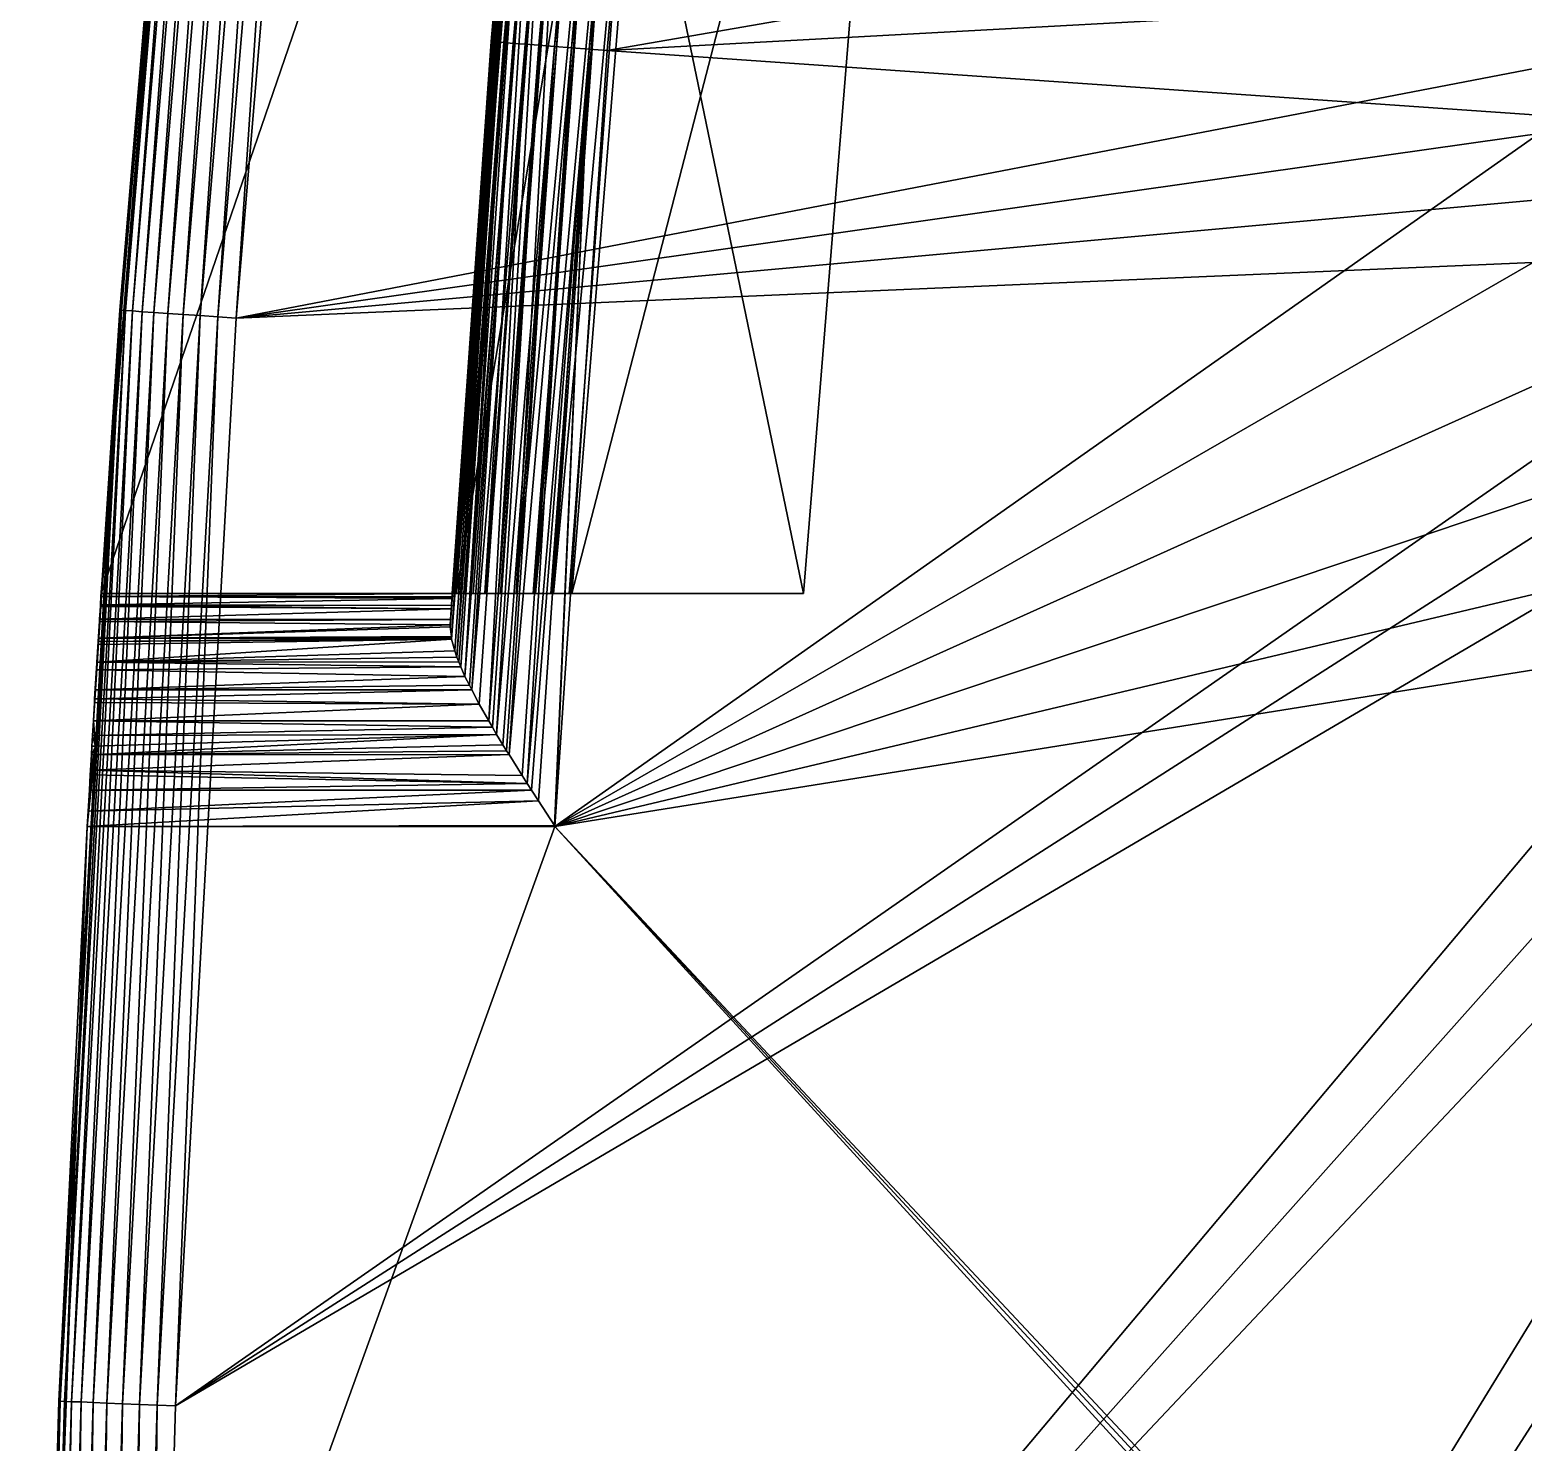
# Model space of a CAD drawing. Header units: millimetres. Extents: x 19.3 to 105.6, y 153.8 to 217.3.
# Drawn here: x 19.31 to 29.48, y 196.43 to 206.05 of the extents above; entities that cross this region are included whole.
import ezdxf

# ---------------------------------------------------------------- set-up
doc = ezdxf.new("R2010")
doc.units = ezdxf.units.MM
doc.layers.get('0').update_dxf_attribs({"color": 132, "linetype": 'CONTINUOUS'})

msp = doc.modelspace()

# ---------------------------------------------------------------- linework, layer by layer
at = {"invisible_edges": 16}
for points in [[(20.546, 211.562, 20.638), (19.784, 202.035, 18.176), (19.783, 202.02, 18.212)], [(20.546, 211.562, 20.638), (19.783, 202.02, 18.212), (19.923, 204.142, 20.638)], [(19.79, 202.122, 17.981), (19.784, 202.035, 18.176), (20.546, 211.562, 20.638)], [(19.794, 202.191, 17.708), (19.79, 202.133, 17.947), (20.546, 211.562, 20.638)], [(20.546, 211.562, 20.638), (19.79, 202.133, 17.947), (19.79, 202.132, 17.949)], [(20.546, 211.562, 20.638), (19.79, 202.132, 17.949), (19.79, 202.122, 17.981)], [(20.546, 211.562, 20.638), (19.795, 202.211, 17.456), (19.794, 202.191, 17.704)], [(20.546, 211.562, 20.638), (19.794, 202.191, 17.704), (19.794, 202.191, 17.708)], [(20.546, 211.562, 20.638), (20.546, 211.562, 2.375), (19.795, 202.211, 2.375)], [(19.795, 202.211, 2.375), (19.795, 202.211, 17.456), (20.546, 211.562, 20.638)], [(22.921, 211.317, 2.375), (19.795, 202.211, 2.375), (20.546, 211.562, 2.375)], [(19.933, 204.141, 20.762), (20.546, 211.562, 20.638), (19.923, 204.142, 20.638)], [(19.933, 204.141, 20.762), (20.556, 211.561, 20.762), (20.546, 211.562, 20.638)], [(19.962, 204.139, 20.883), (20.556, 211.561, 20.762), (19.933, 204.141, 20.762)], [(19.962, 204.139, 20.883), (20.585, 211.558, 20.883), (20.556, 211.561, 20.762)], [(20.009, 204.136, 20.998), (20.585, 211.558, 20.883), (19.962, 204.139, 20.883)], [(20.009, 204.136, 20.998), (20.632, 211.553, 20.998), (20.585, 211.558, 20.883)], [(20.074, 204.131, 21.104), (20.632, 211.553, 20.998), (20.009, 204.136, 20.998)], [(20.074, 204.131, 21.104), (20.697, 211.547, 21.104), (20.632, 211.553, 20.998)], [(20.155, 204.126, 21.199), (20.697, 211.547, 21.104), (20.074, 204.131, 21.104)], [(20.155, 204.126, 21.199), (20.777, 211.539, 21.199), (20.697, 211.547, 21.104)], [(20.25, 204.119, 21.28), (20.777, 211.539, 21.199), (20.155, 204.126, 21.199)], [(20.25, 204.119, 21.28), (20.872, 211.53, 21.28), (20.777, 211.539, 21.199)], [(20.355, 204.112, 21.345), (20.872, 211.53, 21.28), (20.25, 204.119, 21.28)], [(20.355, 204.112, 21.345), (20.977, 211.519, 21.345), (20.872, 211.53, 21.28)], [(20.47, 204.104, 21.392), (20.977, 211.519, 21.345), (20.355, 204.112, 21.345)], [(20.47, 204.104, 21.392), (21.092, 211.508, 21.392), (20.977, 211.519, 21.345)], [(20.591, 204.095, 21.421), (21.092, 211.508, 21.392), (20.47, 204.104, 21.392)], [(20.591, 204.095, 21.421), (21.212, 211.496, 21.421), (21.092, 211.508, 21.392)], [(20.715, 204.087, 21.431), (21.212, 211.496, 21.421), (20.591, 204.095, 21.421)], [(20.715, 204.087, 21.431), (21.336, 211.484, 21.431), (21.212, 211.496, 21.421)], [(20.715, 204.087, 21.431), (31.342, 206.131, 21.431), (21.336, 211.484, 21.431)], [(22.213, 202.211, 2.375), (19.795, 202.211, 2.375), (22.921, 211.317, 2.375)], [(22.452, 205.971, 18.25), (22.187, 202.21, 17.504), (22.922, 211.329, 18.25)], [(22.922, 211.329, 18.25), (22.187, 202.21, 17.504), (22.187, 202.211, 17.456)], [(22.614, 207.966, 5.556), (22.922, 211.329, 18.25), (22.187, 202.211, 17.456)], [(22.921, 211.317, 2.375), (22.946, 211.315, 2.375), (22.213, 202.211, 2.375)], [(22.213, 202.211, 2.375), (22.946, 211.315, 2.375), (22.213, 202.211, 0.787)], [(22.213, 202.211, 0.787), (22.946, 211.315, 2.375), (22.946, 211.315, 0.787)], [(22.946, 211.315, 0.787), (23.73, 211.238), (22.213, 202.211, 0.787)], [(22.452, 205.971, 18.25), (22.922, 211.329, 18.25), (22.932, 211.328, 18.374)], [(22.452, 205.971, 18.25), (22.932, 211.328, 18.374), (22.462, 205.97, 18.374)], [(22.462, 205.97, 18.374), (22.932, 211.328, 18.374), (22.961, 211.325, 18.495)], [(22.462, 205.97, 18.374), (22.961, 211.325, 18.495), (22.491, 205.968, 18.495)], [(22.491, 205.968, 18.495), (22.961, 211.325, 18.495), (23.008, 211.32, 18.61)], [(22.491, 205.968, 18.495), (23.008, 211.32, 18.61), (22.538, 205.964, 18.61)], [(22.538, 205.964, 18.61), (23.008, 211.32, 18.61), (23.073, 211.314, 18.716)], [(22.538, 205.964, 18.61), (23.073, 211.314, 18.716), (22.603, 205.959, 18.716)], [(22.603, 205.959, 18.716), (23.073, 211.314, 18.716), (23.154, 211.306, 18.811)], [(22.603, 205.959, 18.716), (23.154, 211.306, 18.811), (22.684, 205.953, 18.811)], [(22.684, 205.953, 18.811), (23.154, 211.306, 18.811), (23.248, 211.297, 18.892)], [(22.213, 202.211, 0.787), (23.73, 211.238), (23.002, 202.211)], [(22.684, 205.953, 18.811), (23.248, 211.297, 18.892), (22.778, 205.946, 18.892)], [(22.778, 205.946, 18.892), (23.248, 211.297, 18.892), (23.354, 211.286, 18.957)], [(22.778, 205.946, 18.892), (23.354, 211.286, 18.957), (22.884, 205.937, 18.957)], [(22.884, 205.937, 18.957), (23.354, 211.286, 18.957), (23.468, 211.275, 19.005)], [(22.884, 205.937, 18.957), (23.468, 211.275, 19.005), (22.999, 205.929, 19.005)], [(22.999, 205.929, 19.005), (23.468, 211.275, 19.005), (23.589, 211.263, 19.034)], [(22.999, 205.929, 19.005), (23.589, 211.263, 19.034), (23.12, 205.919, 19.034)], [(25.297, 211.084), (23.002, 202.211), (23.73, 211.238)], [(23.12, 205.919, 19.034), (23.589, 211.263, 19.034), (23.712, 211.251, 19.044)], [(23.12, 205.919, 19.034), (23.712, 211.251, 19.044), (23.243, 205.91, 19.044)], [(23.712, 211.251, 19.044), (29.89, 207.064, 19.044), (23.243, 205.91, 19.044)], [(24.58, 202.211), (23.002, 202.211), (25.297, 211.084)], [(23.405, 207.898, 4.763), (24.58, 202.211, 4.763), (25.297, 211.084, 4.763)], [(24.58, 202.211), (25.297, 211.084), (24.58, 202.211, 4.763)], [(24.58, 202.211, 4.763), (25.297, 211.084), (25.297, 211.084, 4.763)], [(22.614, 207.966, 5.556), (22.187, 202.211, 17.456), (22.187, 202.211, 5.556)], [(22.189, 202.211, 5.509), (22.614, 207.966, 5.556), (22.187, 202.211, 5.556)], [(22.189, 202.211, 5.509), (22.624, 207.965, 5.432), (22.614, 207.966, 5.556)], [(22.2, 202.211, 5.432), (22.624, 207.965, 5.432), (22.189, 202.211, 5.509)], [(22.206, 202.211, 5.384), (22.624, 207.965, 5.432), (22.2, 202.211, 5.432)], [(22.206, 202.211, 5.384), (22.653, 207.962, 5.311), (22.624, 207.965, 5.432)], [(22.229, 202.211, 5.312), (22.653, 207.962, 5.311), (22.206, 202.211, 5.384)], [(22.229, 202.211, 5.312), (22.243, 202.211, 5.265), (22.653, 207.962, 5.311)], [(22.653, 207.962, 5.311), (22.243, 202.211, 5.265), (22.249, 202.211, 5.25)], [(22.653, 207.962, 5.311), (22.249, 202.211, 5.25), (22.7, 207.958, 5.196)], [(22.7, 207.958, 5.196), (22.249, 202.211, 5.25), (22.276, 202.211, 5.197)], [(22.7, 207.958, 5.196), (22.276, 202.211, 5.197), (22.306, 202.211, 5.139)], [(22.765, 207.953, 5.09), (22.7, 207.958, 5.196), (22.306, 202.211, 5.139)], [(22.765, 207.953, 5.09), (22.306, 202.211, 5.139), (22.329, 202.211, 5.105)], [(22.409, 202.211, 5.007), (22.765, 207.953, 5.09), (22.329, 202.211, 5.105)], [(22.409, 202.211, 5.007), (22.846, 207.946, 4.995), (22.765, 207.953, 5.09)], [(22.421, 202.211, 4.996), (22.846, 207.946, 4.995), (22.409, 202.211, 5.007)], [(22.502, 202.211, 4.924), (22.846, 207.946, 4.995), (22.421, 202.211, 4.996)], [(22.502, 202.211, 4.924), (22.94, 207.938, 4.914), (22.846, 207.946, 4.995)], [(22.516, 202.211, 4.914), (22.94, 207.938, 4.914), (22.502, 202.211, 4.924)], [(22.622, 202.211, 4.849), (22.94, 207.938, 4.914), (22.516, 202.211, 4.914)], [(22.622, 202.211, 4.849), (23.046, 207.929, 4.849), (22.94, 207.938, 4.914)], [(22.624, 202.211, 4.848), (23.046, 207.929, 4.849), (22.622, 202.211, 4.849)], [(22.624, 202.211, 4.848), (23.161, 207.919, 4.801), (23.046, 207.929, 4.849)], [(22.739, 202.211, 4.801), (23.161, 207.919, 4.801), (22.624, 202.211, 4.848)], [(22.755, 202.211, 4.796), (23.161, 207.919, 4.801), (22.739, 202.211, 4.801)], [(22.755, 202.211, 4.796), (23.281, 207.909, 4.772), (23.161, 207.919, 4.801)], [(22.859, 202.211, 4.774), (23.281, 207.909, 4.772), (22.755, 202.211, 4.796)], [(23.281, 207.909, 4.772), (22.859, 202.211, 4.774), (22.878, 202.211, 4.769)], [(23.405, 207.898, 4.763), (23.281, 207.909, 4.772), (22.878, 202.211, 4.769)], [(23.405, 207.898, 4.763), (22.878, 202.211, 4.769), (22.983, 202.211, 4.763)], [(22.983, 202.211, 4.763), (24.58, 202.211, 4.763), (23.405, 207.898, 4.763)], [(29.89, 207.064, 19.044), (29.754, 206.267, 19.044), (23.243, 205.91, 19.044)], [(23.243, 205.91, 19.044), (29.754, 206.267, 19.044), (29.754, 205.458, 19.044)], [(20.715, 204.087, 21.431), (31.342, 205.593, 21.431), (31.342, 206.131, 21.431)], [(22.176, 202.034, 18.175), (22.452, 205.971, 18.25), (22.174, 201.998, 18.25)], [(22.174, 201.998, 18.25), (22.452, 205.971, 18.25), (22.174, 201.983, 18.276)], [(22.174, 201.983, 18.276), (22.452, 205.971, 18.25), (22.462, 205.97, 18.374)], [(22.174, 201.983, 18.276), (22.462, 205.97, 18.374), (22.181, 201.917, 18.374)], [(22.181, 202.107, 18.022), (22.452, 205.971, 18.25), (22.176, 202.034, 18.175)], [(22.181, 202.107, 18.022), (22.182, 202.129, 17.946), (22.452, 205.971, 18.25)], [(22.462, 205.97, 18.374), (22.182, 201.907, 18.389), (22.181, 201.917, 18.374)], [(22.452, 205.971, 18.25), (22.182, 202.129, 17.946), (22.185, 202.177, 17.784)], [(22.462, 205.97, 18.374), (22.183, 201.899, 18.402), (22.182, 201.907, 18.389)], [(22.491, 205.968, 18.495), (22.183, 201.899, 18.402), (22.462, 205.97, 18.374)], [(22.491, 205.968, 18.495), (22.205, 201.821, 18.494), (22.183, 201.899, 18.402)], [(22.452, 205.971, 18.25), (22.185, 202.177, 17.784), (22.186, 202.183, 17.751)], [(22.186, 202.183, 17.751), (22.186, 202.188, 17.704), (22.452, 205.971, 18.25)], [(22.452, 205.971, 18.25), (22.186, 202.188, 17.704), (22.187, 202.21, 17.504)], [(22.491, 205.968, 18.495), (22.218, 201.778, 18.546), (22.205, 201.821, 18.494)], [(22.538, 205.964, 18.61), (22.218, 201.778, 18.546), (22.491, 205.968, 18.495)], [(22.538, 205.964, 18.61), (22.232, 201.745, 18.577), (22.218, 201.778, 18.546)], [(22.246, 201.711, 18.609), (22.232, 201.745, 18.577), (22.538, 205.964, 18.61)], [(22.246, 201.711, 18.609), (22.538, 205.964, 18.61), (22.273, 201.646, 18.671)], [(22.273, 201.646, 18.671), (22.538, 205.964, 18.61), (22.603, 205.959, 18.716)], [(22.273, 201.646, 18.671), (22.603, 205.959, 18.716), (22.304, 201.586, 18.714)], [(22.304, 201.586, 18.714), (22.603, 205.959, 18.716), (22.32, 201.554, 18.737)], [(22.32, 201.554, 18.737), (22.603, 205.959, 18.716), (22.684, 205.953, 18.811)], [(22.32, 201.554, 18.737), (22.684, 205.953, 18.811), (22.37, 201.457, 18.807)], [(22.37, 201.457, 18.807), (22.684, 205.953, 18.811), (22.436, 201.342, 18.867)], [(22.436, 201.342, 18.867), (22.684, 205.953, 18.811), (22.778, 205.946, 18.892)], [(22.436, 201.342, 18.867), (22.778, 205.946, 18.892), (22.461, 201.299, 18.89)], [(22.461, 201.299, 18.89), (22.778, 205.946, 18.892), (22.489, 201.251, 18.914)], [(22.489, 201.251, 18.914), (22.778, 205.946, 18.892), (22.884, 205.937, 18.957)], [(22.489, 201.251, 18.914), (22.884, 205.937, 18.957), (22.532, 201.18, 18.943)], [(22.884, 205.937, 18.957), (22.557, 201.139, 18.954), (22.532, 201.18, 18.943)], [(22.884, 205.937, 18.957), (22.574, 201.113, 18.962), (22.557, 201.139, 18.954)], [(22.999, 205.929, 19.005), (22.574, 201.113, 18.962), (22.884, 205.937, 18.957)], [(22.999, 205.929, 19.005), (22.663, 200.971, 19.001), (22.574, 201.113, 18.962)], [(22.999, 205.929, 19.005), (22.698, 200.915, 19.017), (22.663, 200.971, 19.001)], [(23.12, 205.919, 19.034), (22.698, 200.915, 19.017), (22.999, 205.929, 19.005)], [(23.12, 205.919, 19.034), (22.726, 200.871, 19.021), (22.698, 200.915, 19.017)], [(22.774, 200.799, 19.028), (22.726, 200.871, 19.021), (23.12, 205.919, 19.034)], [(23.12, 205.919, 19.034), (22.883, 200.63, 19.044), (22.774, 200.799, 19.028)], [(23.12, 205.919, 19.034), (22.887, 200.623, 19.044), (22.883, 200.63, 19.044)], [(23.243, 205.91, 19.044), (22.887, 200.623, 19.044), (23.12, 205.919, 19.034)], [(23.243, 205.91, 19.044), (29.754, 205.458, 19.044), (22.887, 200.623, 19.044)], [(20.715, 204.087, 21.431), (31.433, 205.062, 21.431), (31.342, 205.593, 21.431)], [(22.887, 200.623, 19.044), (29.754, 205.458, 19.044), (29.89, 204.661, 19.044)], [(20.715, 204.087, 21.431), (31.612, 204.554, 21.431), (31.433, 205.062, 21.431)], [(22.887, 200.623, 19.044), (29.89, 204.661, 19.044), (30.16, 203.898, 19.044)], [(20.301, 196.675, 21.431), (31.875, 204.084, 21.431), (31.612, 204.554, 21.431)], [(20.301, 196.675, 21.431), (31.612, 204.554, 21.431), (20.715, 204.087, 21.431)], [(19.546, 196.706, 20.883), (19.933, 204.141, 20.762), (19.517, 196.707, 20.762)], [(19.517, 196.707, 20.762), (19.933, 204.141, 20.762), (19.757, 201.168, 20.638)], [(19.546, 196.706, 20.883), (19.962, 204.139, 20.883), (19.933, 204.141, 20.762)], [(19.594, 196.704, 20.998), (19.962, 204.139, 20.883), (19.546, 196.706, 20.883)], [(19.594, 196.704, 20.998), (20.009, 204.136, 20.998), (19.962, 204.139, 20.883)], [(19.659, 196.702, 21.104), (20.009, 204.136, 20.998), (19.594, 196.704, 20.998)], [(19.659, 196.702, 21.104), (20.074, 204.131, 21.104), (20.009, 204.136, 20.998)], [(19.74, 196.698, 21.199), (20.074, 204.131, 21.104), (19.659, 196.702, 21.104)], [(19.74, 196.698, 21.199), (20.155, 204.126, 21.199), (20.074, 204.131, 21.104)], [(19.834, 196.694, 21.28), (20.155, 204.126, 21.199), (19.74, 196.698, 21.199)], [(19.923, 204.142, 20.638), (19.75, 201.467, 18.801), (19.742, 201.342, 18.866)], [(19.923, 204.142, 20.638), (19.742, 201.342, 18.866), (19.757, 201.168, 20.638)], [(19.751, 201.494, 18.783), (19.75, 201.467, 18.801), (19.923, 204.142, 20.638)], [(19.923, 204.142, 20.638), (19.755, 201.554, 18.737), (19.751, 201.494, 18.783)], [(19.923, 204.142, 20.638), (19.763, 201.691, 18.631), (19.755, 201.554, 18.737)], [(19.933, 204.141, 20.762), (19.923, 204.142, 20.638), (19.757, 201.168, 20.638)], [(19.766, 201.743, 18.576), (19.763, 201.691, 18.631), (19.923, 204.142, 20.638)], [(19.923, 204.142, 20.638), (19.774, 201.864, 18.446), (19.766, 201.743, 18.576)], [(19.923, 204.142, 20.638), (19.775, 201.884, 18.421), (19.774, 201.864, 18.446)], [(19.776, 201.906, 18.388), (19.775, 201.884, 18.421), (19.923, 204.142, 20.638)], [(19.923, 204.142, 20.638), (19.783, 202.02, 18.212), (19.776, 201.906, 18.388)], [(19.834, 196.694, 21.28), (20.25, 204.119, 21.28), (20.155, 204.126, 21.199)], [(19.941, 196.69, 21.345), (20.25, 204.119, 21.28), (19.834, 196.694, 21.28)], [(19.941, 196.69, 21.345), (20.355, 204.112, 21.345), (20.25, 204.119, 21.28)], [(20.056, 196.685, 21.392), (20.355, 204.112, 21.345), (19.941, 196.69, 21.345)], [(20.056, 196.685, 21.392), (20.47, 204.104, 21.392), (20.355, 204.112, 21.345)], [(20.177, 196.68, 21.421), (20.47, 204.104, 21.392), (20.056, 196.685, 21.392)], [(20.177, 196.68, 21.421), (20.591, 204.095, 21.421), (20.47, 204.104, 21.392)], [(20.301, 196.675, 21.431), (20.591, 204.095, 21.421), (20.177, 196.68, 21.421)], [(20.301, 196.675, 21.431), (20.715, 204.087, 21.431), (20.591, 204.095, 21.421)], [(32.213, 203.665, 21.431), (31.875, 204.084, 21.431), (20.301, 196.675, 21.431)], [(30.16, 203.898, 19.044), (30.554, 203.192, 19.044), (22.887, 200.623, 19.044)], [(20.301, 196.675, 21.431), (20.093, 189.254, 21.431), (32.213, 203.665, 21.431)], [(20.093, 189.254, 21.431), (32.617, 203.309, 21.431), (32.213, 203.665, 21.431)], [(20.093, 189.254, 21.431), (33.076, 203.027, 21.431), (32.617, 203.309, 21.431)], [(22.887, 200.623, 19.044), (30.554, 203.192, 19.044), (31.062, 202.562, 19.044)], [(20.093, 181.83, 21.431), (33.576, 202.826, 21.431), (33.076, 203.027, 21.431)], [(20.093, 181.83, 21.431), (33.076, 203.027, 21.431), (20.093, 189.254, 21.431)], [(34.102, 202.713, 21.431), (33.576, 202.826, 21.431), (20.093, 181.83, 21.431)], [(87.313, 166.022, 21.431), (35.174, 202.758, 21.431), (20.093, 181.83, 21.431)], [(20.093, 181.83, 21.431), (35.174, 202.758, 21.431), (34.64, 202.69, 21.431)], [(20.093, 181.83, 21.431), (34.64, 202.69, 21.431), (34.102, 202.713, 21.431)], [(22.887, 200.623, 19.044), (31.062, 202.562, 19.044), (31.67, 202.028, 19.044)], [(19.794, 202.191, 17.708), (22.185, 202.177, 17.784), (19.79, 202.133, 17.947)], [(19.79, 202.133, 17.947), (22.185, 202.177, 17.784), (22.182, 202.129, 17.946)], [(22.187, 202.21, 17.504), (19.794, 202.191, 17.704), (19.795, 202.211, 17.456)], [(22.186, 202.188, 17.704), (19.794, 202.191, 17.704), (22.187, 202.21, 17.504)], [(19.794, 202.191, 17.708), (19.794, 202.191, 17.704), (22.186, 202.188, 17.704)], [(22.186, 202.188, 17.704), (22.186, 202.183, 17.751), (19.794, 202.191, 17.708)], [(19.794, 202.191, 17.708), (22.186, 202.183, 17.751), (22.185, 202.177, 17.784)], [(22.502, 202.211, 4.924), (22.421, 202.211, 4.996), (19.795, 202.211, 2.375)], [(19.795, 202.211, 2.375), (22.421, 202.211, 4.996), (22.409, 202.211, 5.007)], [(19.795, 202.211, 2.375), (22.409, 202.211, 5.007), (22.329, 202.211, 5.105)], [(19.795, 202.211, 2.375), (22.206, 202.211, 5.384), (22.2, 202.211, 5.432)], [(22.213, 202.211, 2.375), (22.622, 202.211, 4.849), (19.795, 202.211, 2.375)], [(19.795, 202.211, 2.375), (22.622, 202.211, 4.849), (22.516, 202.211, 4.914)], [(19.795, 202.211, 2.375), (22.516, 202.211, 4.914), (22.502, 202.211, 4.924)], [(22.187, 202.211, 17.456), (19.795, 202.211, 17.456), (22.187, 202.211, 5.556)], [(22.187, 202.211, 5.556), (19.795, 202.211, 17.456), (19.795, 202.211, 2.375)], [(22.187, 202.211, 5.556), (19.795, 202.211, 2.375), (22.189, 202.211, 5.509)], [(22.189, 202.211, 5.509), (19.795, 202.211, 2.375), (22.2, 202.211, 5.432)], [(22.329, 202.211, 5.105), (22.306, 202.211, 5.139), (19.795, 202.211, 2.375)], [(19.795, 202.211, 2.375), (22.306, 202.211, 5.139), (22.276, 202.211, 5.197)], [(19.795, 202.211, 2.375), (22.276, 202.211, 5.197), (22.249, 202.211, 5.25)], [(22.249, 202.211, 5.25), (22.243, 202.211, 5.265), (19.795, 202.211, 2.375)], [(19.795, 202.211, 2.375), (22.243, 202.211, 5.265), (22.229, 202.211, 5.312)], [(19.795, 202.211, 2.375), (22.229, 202.211, 5.312), (22.206, 202.211, 5.384)], [(22.187, 202.21, 17.504), (19.795, 202.211, 17.456), (22.187, 202.211, 17.456)], [(22.213, 202.211, 0.787), (23.002, 202.211), (22.213, 202.211, 2.375)], [(22.213, 202.211, 2.375), (23.002, 202.211), (24.58, 202.211)], [(24.58, 202.211), (24.58, 202.211, 4.763), (22.213, 202.211, 2.375)], [(22.213, 202.211, 2.375), (24.58, 202.211, 4.763), (22.983, 202.211, 4.763)], [(22.213, 202.211, 2.375), (22.983, 202.211, 4.763), (22.878, 202.211, 4.769)], [(22.878, 202.211, 4.769), (22.859, 202.211, 4.774), (22.213, 202.211, 2.375)], [(22.213, 202.211, 2.375), (22.859, 202.211, 4.774), (22.755, 202.211, 4.796)], [(22.213, 202.211, 2.375), (22.755, 202.211, 4.796), (22.739, 202.211, 4.801)], [(22.739, 202.211, 4.801), (22.624, 202.211, 4.848), (22.213, 202.211, 2.375)], [(22.213, 202.211, 2.375), (22.624, 202.211, 4.848), (22.622, 202.211, 4.849)], [(22.181, 202.107, 18.022), (19.784, 202.035, 18.176), (19.79, 202.122, 17.981)], [(22.176, 202.034, 18.175), (19.784, 202.035, 18.176), (22.181, 202.107, 18.022)], [(19.79, 202.133, 17.947), (22.182, 202.129, 17.946), (19.79, 202.132, 17.949)], [(19.79, 202.132, 17.949), (22.182, 202.129, 17.946), (22.181, 202.107, 18.022)], [(22.181, 202.107, 18.022), (19.79, 202.122, 17.981), (19.79, 202.132, 17.949)], [(22.174, 201.998, 18.25), (19.776, 201.906, 18.388), (19.783, 202.02, 18.212)], [(22.174, 201.983, 18.276), (19.776, 201.906, 18.388), (22.174, 201.998, 18.25)], [(22.174, 201.983, 18.276), (22.181, 201.917, 18.374), (19.776, 201.906, 18.388)], [(22.176, 202.034, 18.175), (19.783, 202.02, 18.212), (19.784, 202.035, 18.176)], [(22.174, 201.998, 18.25), (19.783, 202.02, 18.212), (22.176, 202.034, 18.175)], [(31.67, 202.028, 19.044), (45.935, 176.023, 19.044), (22.887, 200.623, 19.044)], [(19.774, 201.864, 18.446), (22.183, 201.899, 18.402), (19.766, 201.743, 18.576)], [(19.766, 201.743, 18.576), (22.183, 201.899, 18.402), (22.205, 201.821, 18.494)], [(19.775, 201.884, 18.421), (22.183, 201.899, 18.402), (19.774, 201.864, 18.446)], [(19.776, 201.906, 18.388), (22.182, 201.907, 18.389), (19.775, 201.884, 18.421)], [(19.775, 201.884, 18.421), (22.182, 201.907, 18.389), (22.183, 201.899, 18.402)], [(19.776, 201.906, 18.388), (22.181, 201.917, 18.374), (22.182, 201.907, 18.389)], [(19.766, 201.743, 18.576), (22.246, 201.711, 18.609), (19.763, 201.691, 18.631)], [(19.766, 201.743, 18.576), (22.205, 201.821, 18.494), (22.218, 201.778, 18.546)], [(22.218, 201.778, 18.546), (22.232, 201.745, 18.577), (19.766, 201.743, 18.576)], [(19.766, 201.743, 18.576), (22.232, 201.745, 18.577), (22.246, 201.711, 18.609)], [(19.763, 201.691, 18.631), (22.273, 201.646, 18.671), (19.755, 201.554, 18.737)], [(22.273, 201.646, 18.671), (22.304, 201.586, 18.714), (19.755, 201.554, 18.737)], [(19.763, 201.691, 18.631), (22.246, 201.711, 18.609), (22.273, 201.646, 18.671)], [(19.755, 201.554, 18.737), (22.32, 201.554, 18.737), (19.751, 201.494, 18.783)], [(19.751, 201.494, 18.783), (22.32, 201.554, 18.737), (22.37, 201.457, 18.807)], [(19.755, 201.554, 18.737), (22.304, 201.586, 18.714), (22.32, 201.554, 18.737)], [(19.75, 201.467, 18.801), (22.37, 201.457, 18.807), (19.742, 201.342, 18.866)], [(22.436, 201.342, 18.867), (19.742, 201.342, 18.866), (22.37, 201.457, 18.807)], [(19.751, 201.494, 18.783), (22.37, 201.457, 18.807), (19.75, 201.467, 18.801)], [(19.757, 201.168, 20.638), (19.742, 201.342, 18.866), (19.736, 201.243, 18.918)], [(22.461, 201.299, 18.89), (19.736, 201.243, 18.918), (19.742, 201.342, 18.866)], [(22.461, 201.299, 18.89), (19.742, 201.342, 18.866), (22.436, 201.342, 18.867)], [(22.532, 201.18, 18.943), (19.729, 201.112, 18.961), (22.489, 201.251, 18.914)], [(22.489, 201.251, 18.914), (19.729, 201.112, 18.961), (19.732, 201.17, 18.942)], [(22.489, 201.251, 18.914), (19.732, 201.17, 18.942), (19.736, 201.243, 18.918)], [(19.757, 201.168, 20.638), (19.736, 201.243, 18.918), (19.732, 201.17, 18.942)], [(22.489, 201.251, 18.914), (19.736, 201.243, 18.918), (22.461, 201.299, 18.89)], [(19.701, 200.623, 19.044), (19.508, 196.708, 20.638), (19.757, 201.168, 20.638)], [(19.517, 196.707, 20.762), (19.757, 201.168, 20.638), (19.508, 196.708, 20.638)], [(19.757, 201.168, 20.638), (19.706, 200.727, 19.04), (19.701, 200.623, 19.044)], [(19.757, 201.168, 20.638), (19.715, 200.871, 19.019), (19.706, 200.727, 19.04)], [(19.721, 200.975, 19.004), (19.715, 200.871, 19.019), (19.757, 201.168, 20.638)], [(19.757, 201.168, 20.638), (19.722, 201.006, 18.997), (19.721, 200.975, 19.004)], [(19.757, 201.168, 20.638), (19.729, 201.112, 18.961), (19.722, 201.006, 18.997)], [(22.532, 201.18, 18.943), (22.557, 201.139, 18.954), (19.729, 201.112, 18.961)], [(19.732, 201.17, 18.942), (19.729, 201.112, 18.961), (19.757, 201.168, 20.638)], [(19.729, 201.112, 18.961), (22.557, 201.139, 18.954), (22.574, 201.113, 18.962)], [(19.729, 201.112, 18.961), (22.574, 201.113, 18.962), (19.722, 201.006, 18.997)], [(19.722, 201.006, 18.997), (22.574, 201.113, 18.962), (22.663, 200.971, 19.001)], [(19.721, 200.975, 19.004), (22.698, 200.915, 19.017), (19.715, 200.871, 19.019)], [(19.721, 200.975, 19.004), (19.722, 201.006, 18.997), (22.698, 200.915, 19.017)], [(19.722, 201.006, 18.997), (22.663, 200.971, 19.001), (22.698, 200.915, 19.017)], [(19.715, 200.871, 19.019), (22.726, 200.871, 19.021), (19.706, 200.727, 19.04)], [(19.706, 200.727, 19.04), (22.726, 200.871, 19.021), (22.774, 200.799, 19.028)], [(19.715, 200.871, 19.019), (22.698, 200.915, 19.017), (22.726, 200.871, 19.021)], [(19.706, 200.727, 19.04), (22.774, 200.799, 19.028), (19.701, 200.623, 19.044)], [(19.701, 200.623, 19.044), (22.774, 200.799, 19.028), (22.883, 200.63, 19.044)], [(19.701, 200.623, 19.044), (22.887, 200.623, 19.044), (19.325, 190.754, 19.044)], [(19.325, 190.754, 19.044), (22.887, 200.623, 19.044), (45.445, 175.946, 19.044)], [(19.325, 190.754, 19.044), (19.341, 190.754, 20.638), (19.701, 200.623, 19.044)], [(19.701, 200.623, 19.044), (19.341, 190.754, 20.638), (19.508, 196.708, 20.638)], [(19.701, 200.623, 19.044), (22.883, 200.63, 19.044), (22.887, 200.623, 19.044)], [(22.887, 200.623, 19.044), (45.935, 176.023, 19.044), (45.687, 176.004, 19.044)], [(22.887, 200.623, 19.044), (45.687, 176.004, 19.044), (45.445, 175.946, 19.044)], [(19.517, 196.707, 20.762), (19.341, 190.754, 20.638), (19.31, 189.265, 20.762)], [(19.517, 196.707, 20.762), (19.31, 189.265, 20.762), (19.339, 189.264, 20.883)], [(19.517, 196.707, 20.762), (19.339, 189.264, 20.883), (19.546, 196.706, 20.883)], [(19.546, 196.706, 20.883), (19.339, 189.264, 20.883), (19.386, 189.264, 20.998)], [(19.508, 196.708, 20.638), (19.341, 190.754, 20.638), (19.517, 196.707, 20.762)], [(19.546, 196.706, 20.883), (19.386, 189.264, 20.998), (19.594, 196.704, 20.998)], [(19.594, 196.704, 20.998), (19.386, 189.264, 20.998), (19.451, 189.263, 21.104)], [(19.594, 196.704, 20.998), (19.451, 189.263, 21.104), (19.659, 196.702, 21.104)], [(19.659, 196.702, 21.104), (19.451, 189.263, 21.104), (19.532, 189.262, 21.199)], [(19.659, 196.702, 21.104), (19.532, 189.262, 21.199), (19.74, 196.698, 21.199)], [(19.74, 196.698, 21.199), (19.532, 189.262, 21.199), (19.627, 189.26, 21.28)], [(19.74, 196.698, 21.199), (19.627, 189.26, 21.28), (19.834, 196.694, 21.28)], [(19.834, 196.694, 21.28), (19.627, 189.26, 21.28), (19.733, 189.259, 21.345)], [(19.834, 196.694, 21.28), (19.733, 189.259, 21.345), (19.941, 196.69, 21.345)], [(19.941, 196.69, 21.345), (19.733, 189.259, 21.345), (19.848, 189.257, 21.392)], [(19.941, 196.69, 21.345), (19.848, 189.257, 21.392), (20.056, 196.685, 21.392)], [(20.056, 196.685, 21.392), (19.848, 189.257, 21.392), (19.969, 189.256, 21.421)], [(20.056, 196.685, 21.392), (19.969, 189.256, 21.421), (20.177, 196.68, 21.421)], [(20.177, 196.68, 21.421), (19.969, 189.256, 21.421), (20.093, 189.254, 21.431)], [(20.177, 196.68, 21.421), (20.093, 189.254, 21.431), (20.301, 196.675, 21.431)]]:
    msp.add_3dface(points, dxfattribs=at)

doc.saveas('drawing.dxf')
